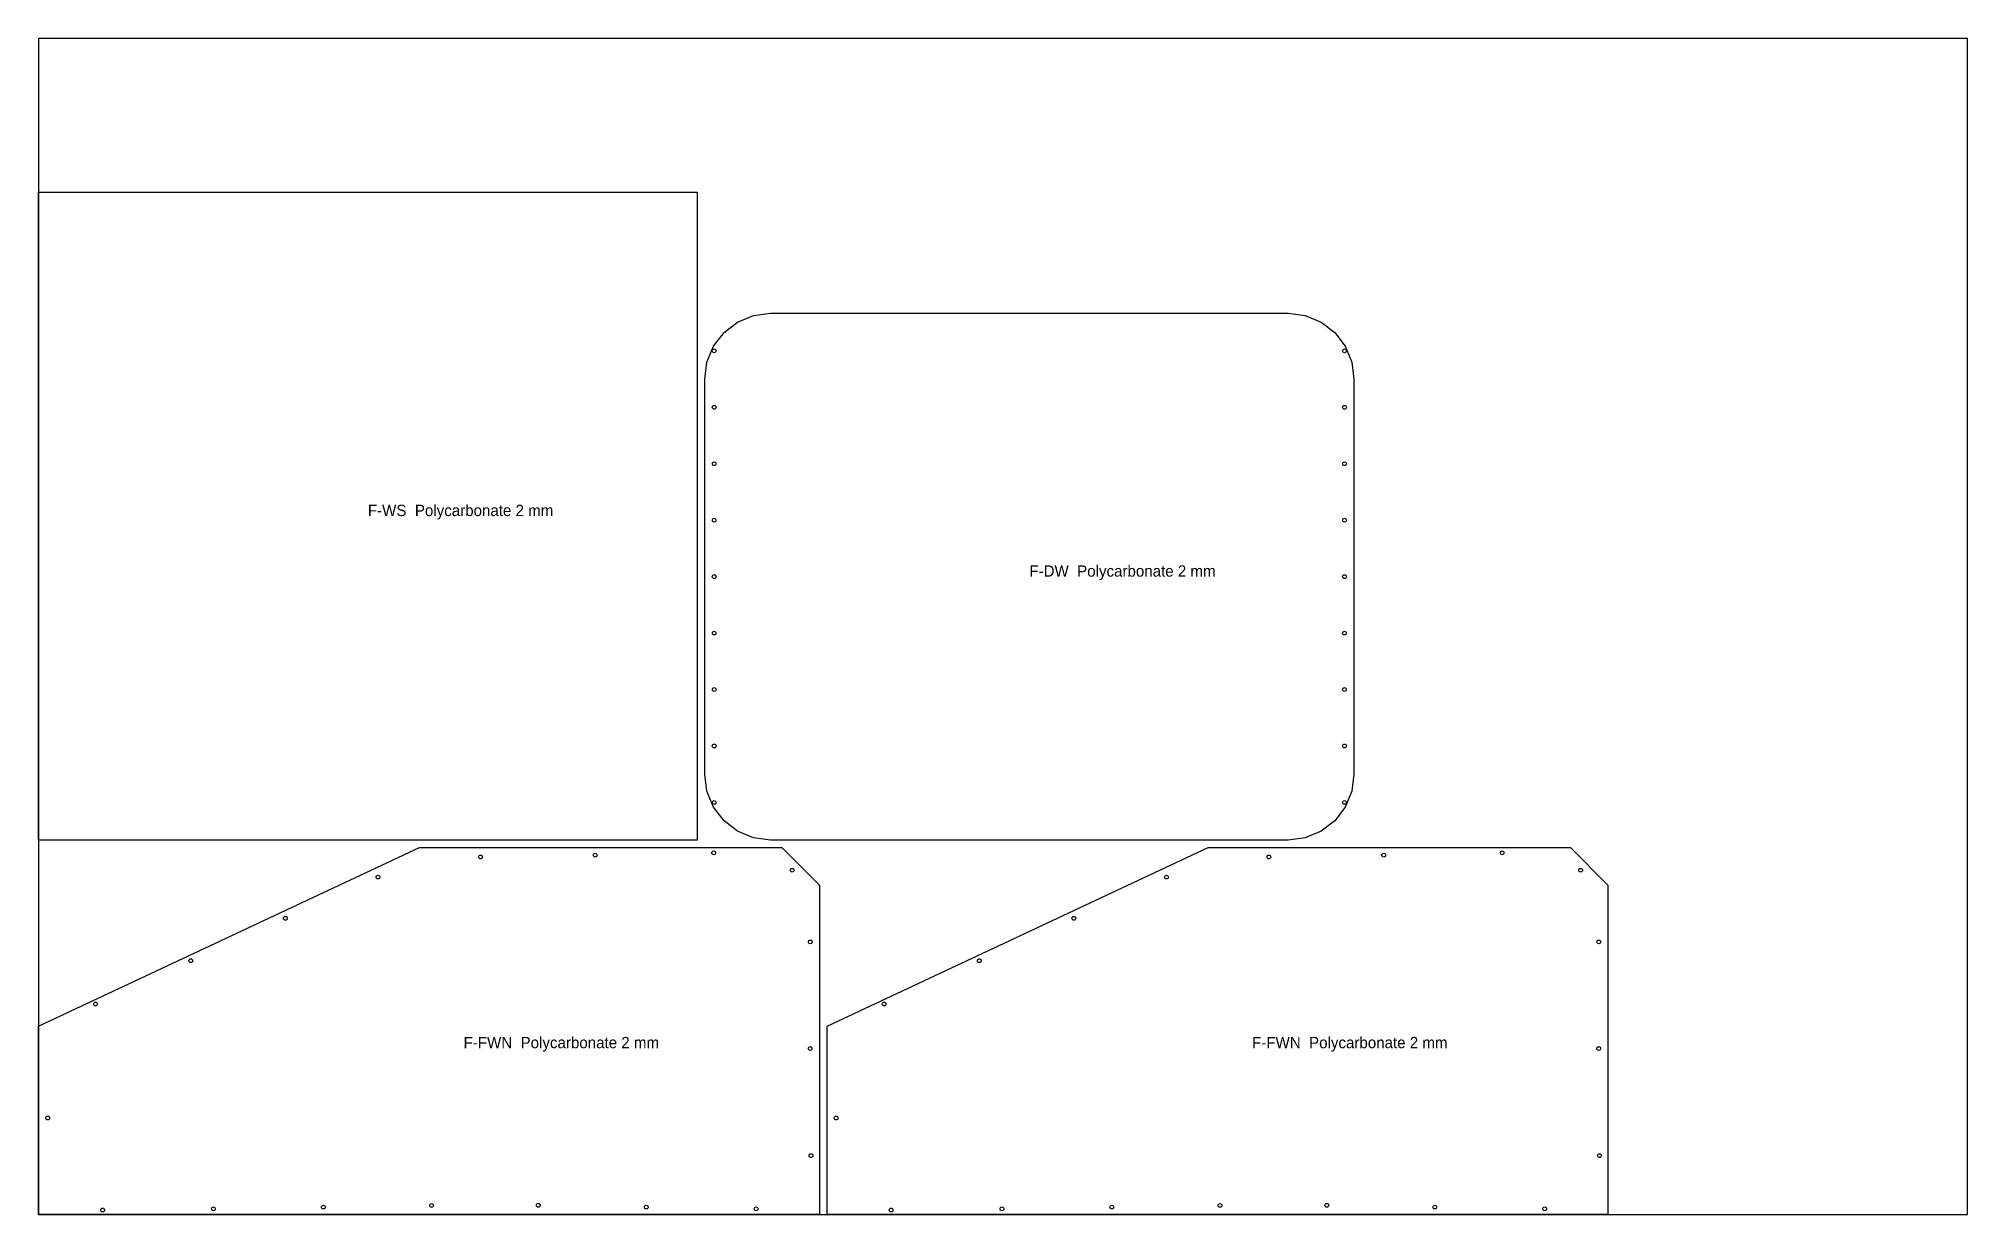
# Model space of a CAD drawing. Header units: millimetres. Extents: x 0 to 2050, y 0 to 1250.
import ezdxf

# ---------------------------------------------------------------- set-up
doc = ezdxf.new("R2010")
doc.units = ezdxf.units.MM
doc.layers.add('CUT', color=7, linetype='CONTINUOUS')
doc.layers.add('ETCH', color=8, linetype='CONTINUOUS')

msp = doc.modelspace()

# ---------------------------------------------------------------- linework, layer by layer
at = {"layer": 'CUT'}
for points in [[(0, 398), (0, 1086.8), (700, 1086.8), (700, 398), (0, 398)], [(708, 468), (708, 888), (710.4, 906.1), (717.4, 923), (728.5, 937.5), (743, 948.6), (759.9, 955.6), (778, 958), (1328, 958), (1346.1, 955.6), (1363, 948.6), (1377.5, 937.5), (1388.6, 923), (1395.6, 906.1), (1398, 888), (1398, 468), (1395.6, 449.9), (1388.6, 433), (1377.5, 418.5), (1363, 407.4), (1346.1, 400.4), (1328, 398), (778, 398), (759.9, 400.4), (743, 407.4), (728.5, 418.5), (717.4, 433), (710.4, 449.9), (708, 468)], [(0, 0), (0, 200), (405, 390), (790, 390), (830, 350), (830, 0), (0, 0)], [(838, 0), (838, 200), (1243, 390), (1628, 390), (1668, 350), (1668, 0), (838, 0)]]:
    msp.add_lwpolyline(points, close=True, dxfattribs=at)
for centre in [(718, 918), (1388, 918), (718, 858), (1388, 858), (718, 798), (1388, 798), (718, 738), (1388, 738), (718, 678), (1388, 678), (718, 618), (1388, 618), (718, 558), (1388, 558), (718, 498), (1388, 498), (718, 438), (1388, 438), (469.6, 380), (591.6, 381.9), (717.5, 384.4), (1307.6, 380), (1429.6, 381.9), (1555.5, 384.4), (360.8, 358.6), (800.9, 365.9), (1198.8, 358.6), (1638.9, 365.9), (262.3, 314.8), (1100.3, 314.8), (820.2, 289.7), (1658.2, 289.7), (161.8, 269.7), (999.8, 269.7), (60.6, 223.7), (898.6, 223.7), (820.1, 176.3), (1658.1, 176.3), (9.7, 102.5), (847.7, 102.5), (820.9, 62.5), (1658.9, 62.5), (68.1, 4.7), (185.9, 6), (302.7, 7.8), (417.6, 9.6), (531.1, 9.7), (645.9, 7.8), (762.7, 6), (906.1, 4.7), (1023.9, 6), (1140.7, 7.8), (1255.6, 9.6), (1369.1, 9.7), (1483.9, 7.8), (1600.7, 6)]:
    msp.add_circle(centre, 2, dxfattribs=at)
at = {"layer": 'ETCH'}
msp.add_lwpolyline([(0, 0), (2050, 0), (2050, 1250), (0, 1250)], close=True, dxfattribs=at)

# ---------------------------------------------------------------- texts
for s, p in [('F-WS  Polycarbonate 2 mm', (350, 742.4)), ('F-DW  Polycarbonate 2 mm', (1053, 678)), ('F-FWN  Polycarbonate 2 mm', (451.7, 176.7)), ('F-FWN  Polycarbonate 2 mm', (1289.7, 176.7))]:
    msp.add_text(s, height=12, dxfattribs=at).set_placement(p)

doc.saveas('drawing.dxf')
